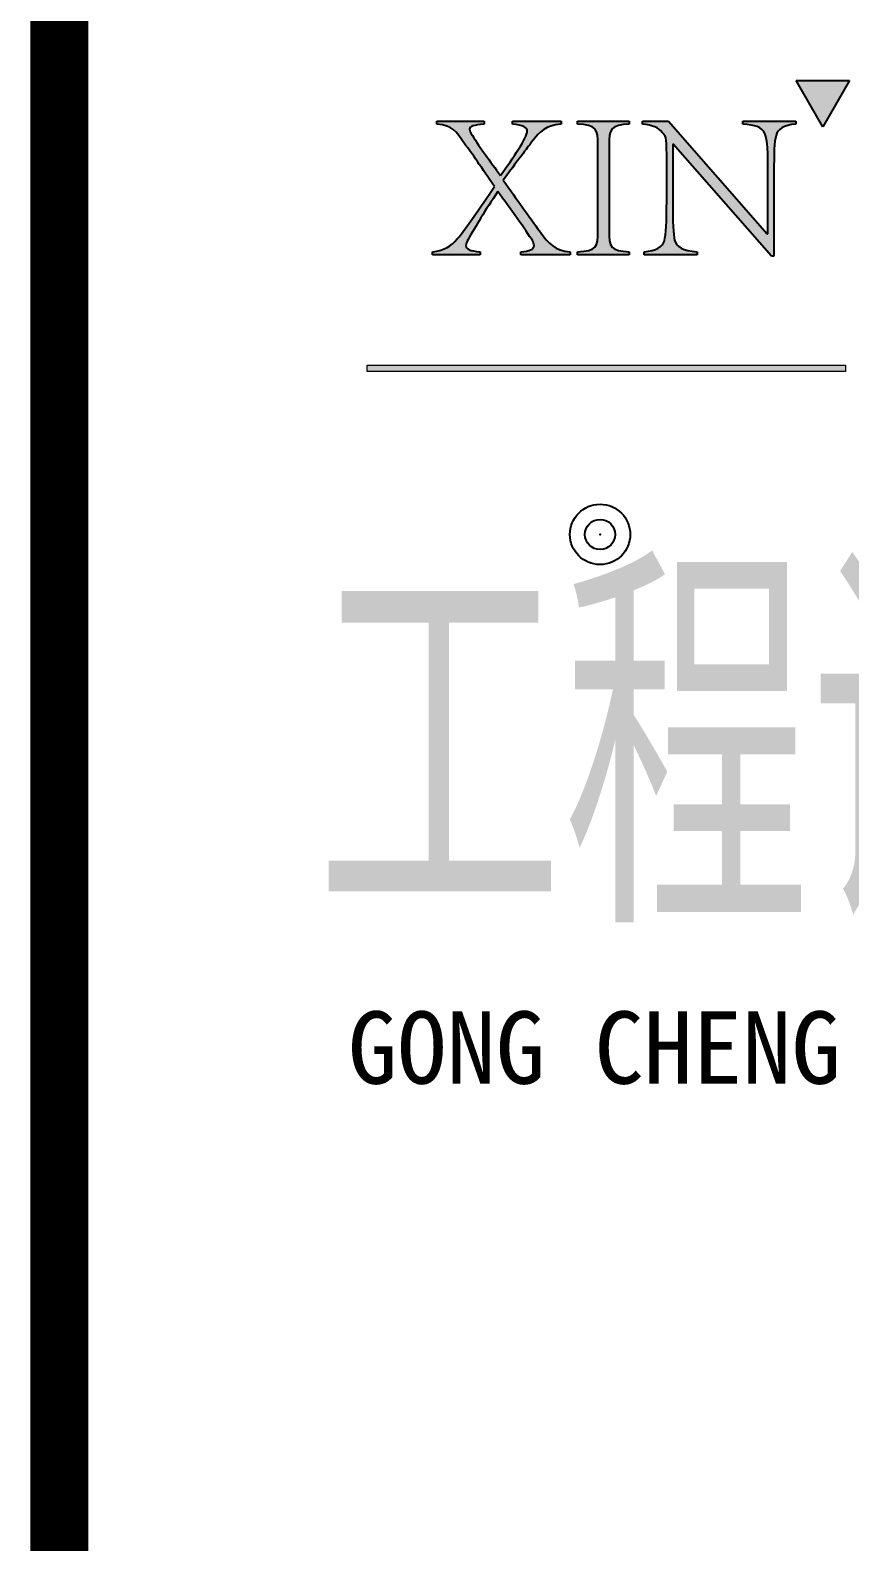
# Model space of a CAD drawing. Extents: x -266287 to 275962, y -324567 to 363765.
# Drawn here: x 249674 to 256462, y 320750 to 333280 of the extents above; entities that cross this region are included whole.
import ezdxf

# ---------------------------------------------------------------- set-up
doc = ezdxf.new("R2010")
doc.units = 0
doc.header["$LTSCALE"] = 1000
doc.layers.get('0').update_dxf_attribs({"linetype": 'CONTINUOUS'})
for name, color, linetype in [('0-TK', 4, 'CONTINUOUS'), ('图层 1', 7, 'CONTINUOUS'), ('图层1', 251, 'CONTINUOUS')]:
    doc.layers.add(name, color=color, linetype=linetype)
doc.styles.add('-黑体', font='simhei.ttf', dxfattribs={"width": 0.8})

# ---------------------------------------------------------------- blocks, each defined once
blk = doc.blocks.new('8310')
for radius in [0.25, 0.125]:
    blk.add_circle((0, 0), radius)

msp = doc.modelspace()

# ---------------------------------------------------------------- hatches: boundary and pattern name
for points in [[(256460.1221, 332862.05374), (256239.0331, 332478.52849), (256017.68572, 332862.05374)], [(252465.62002, 330504.23039), (256427.56595, 330504.23039), (256427.56595, 330450.65916), (252465.62002, 330450.65916)]]:
    msp.add_hatch(color=256).paths.add_polyline_path(points)
h = msp.add_hatch(color=256)
edge = h.paths.add_edge_path()
edge.add_spline(control_points=[(254758.24493, 331418.73099), (254758.24493, 331418.73099), (254758.24493, 331443.53568), (254758.24493, 331443.53568)], knot_values=[25, 25, 25, 25, 26, 26, 26, 26], degree=3, periodic=0)
edge.add_spline(control_points=[(254758.24493, 331443.53568), (254862.63133, 331450.59812), (254912.2407, 331486.08261), (254926.36559, 331535.51973)], knot_values=[0, 0, 0, 0, 1, 1, 1, 1], degree=3, periodic=0)
edge.add_spline(control_points=[(254926.36559, 331535.51973), (254940.49049, 331588.66032), (254945.83038, 331685.98427), (254945.83038, 331864.6986)], knot_values=[1, 1, 1, 1, 2, 2, 2, 2], degree=3, periodic=0)
edge.add_spline(control_points=[(254945.83038, 331864.6986), (254945.83038, 331864.6986), (254945.83038, 332248.74062), (254945.83038, 332248.74062)], knot_values=[2, 2, 2, 2, 3, 3, 3, 3], degree=3, periodic=0)
edge.add_spline(control_points=[(254945.83038, 332248.74062), (254945.83038, 332406.26761), (254936.95926, 332397.39649), (254905.09213, 332436.32607)], knot_values=[3, 3, 3, 3, 4, 4, 4, 4], degree=3, periodic=0)
edge.add_spline(control_points=[(254905.09213, 332436.32607), (254875.03367, 332471.72442), (254837.91277, 332491.18921), (254744.12004, 332501.78288)], knot_values=[4, 4, 4, 4, 5, 5, 5, 5], degree=3, periodic=0)
edge.add_spline(control_points=[(254744.12004, 332501.78288), (254744.12004, 332501.78288), (254744.12004, 332526.58757), (254744.12004, 332526.58757)], knot_values=[5, 5, 5, 5, 6, 6, 6, 6], degree=3, periodic=0)
edge.add_spline(control_points=[(254744.12004, 332526.58757), (254744.12004, 332526.58757), (254961.76395, 332526.58757), (254961.76395, 332526.58757)], knot_values=[6, 6, 6, 6, 7, 7, 7, 7], degree=3, periodic=0)
edge.add_spline(control_points=[(254961.76395, 332526.58757), (254961.76395, 332526.58757), (255779.28511, 331592.19155), (255779.28511, 331592.19155)], knot_values=[7, 7, 7, 7, 8, 8, 8, 8], degree=3, periodic=0)
edge.add_spline(control_points=[(255779.28511, 331592.19155), (255779.28511, 331592.19155), (255784.62501, 331592.19155), (255784.62501, 331592.19155)], knot_values=[8, 8, 8, 8, 9, 9, 9, 9], degree=3, periodic=0)
edge.add_spline(control_points=[(255784.62501, 331592.19155), (255784.62501, 331592.19155), (255784.62501, 332096.55353), (255784.62501, 332096.55353)], knot_values=[9, 9, 9, 9, 10, 10, 10, 10], degree=3, periodic=0)
edge.add_spline(control_points=[(255784.62501, 332096.55353), (255784.62501, 332441.57984), (255782.90246, 332487.65799), (255575.85222, 332501.78288)], knot_values=[10, 10, 10, 10, 11, 11, 11, 11], degree=3, periodic=0)
edge.add_spline(control_points=[(255575.85222, 332501.78288), (255575.85222, 332501.78288), (255575.85222, 332526.58757), (255575.85222, 332526.58757)], knot_values=[11, 11, 11, 11, 12, 12, 12, 12], degree=3, periodic=0)
edge.add_spline(control_points=[(255575.85222, 332526.58757), (255575.85222, 332526.58757), (256014.67126, 332526.58757), (256014.67126, 332526.58757)], knot_values=[12, 12, 12, 12, 13, 13, 13, 13], degree=3, periodic=0)
edge.add_spline(control_points=[(256014.67126, 332526.58757), (256014.67126, 332526.58757), (256014.67126, 332501.78288), (256014.67126, 332501.78288)], knot_values=[13, 13, 13, 13, 14, 14, 14, 14], degree=3, periodic=0)
edge.add_spline(control_points=[(256014.67126, 332501.78288), (255912.09354, 332492.91176), (255867.82406, 332459.32208), (255851.8905, 332407.99016)], knot_values=[14, 14, 14, 14, 15, 15, 15, 15], degree=3, periodic=0)
edge.add_spline(control_points=[(255851.8905, 332407.99016), (255835.95693, 332353.21314), (255834.14825, 332262.95164), (255834.14825, 332096.55353)], knot_values=[15, 15, 15, 15, 16, 16, 16, 16], degree=3, periodic=0)
edge.add_spline(control_points=[(255834.14825, 332096.55353), (255834.14825, 332096.55353), (255834.14825, 331406.32864), (255834.14825, 331406.32864)], knot_values=[16, 16, 16, 16, 17, 17, 17, 17], degree=3, periodic=0)
edge.add_spline(control_points=[(255834.14825, 331406.32864), (255834.14825, 331406.32864), (255814.68346, 331406.32864), (255814.68346, 331406.32864)], knot_values=[17, 17, 17, 17, 18, 18, 18, 18], degree=3, periodic=0)
edge.add_spline(control_points=[(255814.68346, 331406.32864), (255814.68346, 331406.32864), (254998.88485, 332335.4709), (254998.88485, 332335.4709)], knot_values=[18, 18, 18, 18, 19, 19, 19, 19], degree=3, periodic=0)
edge.add_spline(control_points=[(254998.88485, 332335.4709), (254998.88485, 332335.4709), (254995.35363, 332335.4709), (254995.35363, 332335.4709)], knot_values=[19, 19, 19, 19, 20, 20, 20, 20], degree=3, periodic=0)
edge.add_spline(control_points=[(254995.35363, 332335.4709), (254995.35363, 332335.4709), (254995.35363, 331864.6986), (254995.35363, 331864.6986)], knot_values=[20, 20, 20, 20, 21, 21, 21, 21], degree=3, periodic=0)
edge.add_spline(control_points=[(254995.35363, 331864.6986), (254997.16231, 331685.98427), (254998.88485, 331588.66032), (255011.2872, 331539.13708)], knot_values=[21, 21, 21, 21, 22, 22, 22, 22], degree=3, periodic=0)
edge.add_spline(control_points=[(255011.2872, 331539.13708), (255027.22076, 331484.1878), (255080.27523, 331452.4068), (255198.87265, 331443.53568)], knot_values=[22, 22, 22, 22, 23, 23, 23, 23], degree=3, periodic=0)
edge.add_spline(control_points=[(255198.87265, 331443.53568), (255198.87265, 331443.53568), (255198.87265, 331418.73099), (255198.87265, 331418.73099)], knot_values=[23, 23, 23, 23, 24, 24, 24, 24], degree=3, periodic=0)
edge.add_spline(control_points=[(255198.87265, 331418.73099), (255198.87265, 331418.73099), (254758.24493, 331418.73099), (254758.24493, 331418.73099)], knot_values=[24, 24, 24, 24, 25, 25, 25, 25], degree=3, periodic=0)
edge = h.paths.add_edge_path()
edge.add_spline(control_points=[(254207.97706, 331418.73099), (254207.97706, 331418.73099), (254207.97706, 331443.53568), (254207.97706, 331443.53568)], knot_values=[11, 11, 11, 11, 12, 12, 12, 12], degree=3, periodic=0)
edge.add_spline(control_points=[(254207.97706, 331443.53568), (254361.8867, 331450.59812), (254376.09772, 331480.74271), (254376.09772, 331620.52746)], knot_values=[0, 0, 0, 0, 1, 1, 1, 1], degree=3, periodic=0)
edge.add_spline(control_points=[(254376.09772, 331620.52746), (254376.09772, 331620.52746), (254376.09772, 332324.7911), (254376.09772, 332324.7911)], knot_values=[1, 1, 1, 1, 2, 2, 2, 2], degree=3, periodic=0)
edge.add_spline(control_points=[(254376.09772, 332324.7911), (254376.09772, 332462.8533), (254361.8867, 332492.91176), (254207.97706, 332501.78288)], knot_values=[2, 2, 2, 2, 3, 3, 3, 3], degree=3, periodic=0)
edge.add_spline(control_points=[(254207.97706, 332501.78288), (254207.97706, 332501.78288), (254207.97706, 332526.58757), (254207.97706, 332526.58757)], knot_values=[3, 3, 3, 3, 4, 4, 4, 4], degree=3, periodic=0)
edge.add_spline(control_points=[(254207.97706, 332526.58757), (254207.97706, 332526.58757), (254636.20243, 332526.58757), (254636.20243, 332526.58757)], knot_values=[4, 4, 4, 4, 5, 5, 5, 5], degree=3, periodic=0)
edge.add_spline(control_points=[(254636.20243, 332526.58757), (254636.20243, 332526.58757), (254636.20243, 332501.78288), (254636.20243, 332501.78288)], knot_values=[5, 5, 5, 5, 6, 6, 6, 6], degree=3, periodic=0)
edge.add_spline(control_points=[(254636.20243, 332501.78288), (254484.01533, 332492.91176), (254468.08177, 332462.8533), (254468.08177, 332324.7911)], knot_values=[6, 6, 6, 6, 7, 7, 7, 7], degree=3, periodic=0)
edge.add_spline(control_points=[(254468.08177, 332324.7911), (254468.08177, 332324.7911), (254468.08177, 331620.52746), (254468.08177, 331620.52746)], knot_values=[7, 7, 7, 7, 8, 8, 8, 8], degree=3, periodic=0)
edge.add_spline(control_points=[(254468.08177, 331620.52746), (254468.08177, 331480.74271), (254484.01533, 331450.59812), (254636.20243, 331443.53568)], knot_values=[8, 8, 8, 8, 9, 9, 9, 9], degree=3, periodic=0)
edge.add_spline(control_points=[(254636.20243, 331443.53568), (254636.20243, 331443.53568), (254636.20243, 331418.73099), (254636.20243, 331418.73099)], knot_values=[9, 9, 9, 9, 10, 10, 10, 10], degree=3, periodic=0)
edge.add_spline(control_points=[(254636.20243, 331418.73099), (254636.20243, 331418.73099), (254207.97706, 331418.73099), (254207.97706, 331418.73099)], knot_values=[10, 10, 10, 10, 11, 11, 11, 11], degree=3, periodic=0)
edge = h.paths.add_edge_path()
edge.add_spline(control_points=[(253041.98449, 332501.78288), (253041.98449, 332501.78288), (253041.98449, 332526.58757), (253041.98449, 332526.58757)], knot_values=[30, 30, 30, 30, 31, 31, 31, 31], degree=3, periodic=0)
edge.add_spline(control_points=[(253041.98449, 332526.58757), (253041.98449, 332526.58757), (253434.89763, 332526.58757), (253434.89763, 332526.58757)], knot_values=[0, 0, 0, 0, 1, 1, 1, 1], degree=3, periodic=0)
edge.add_spline(control_points=[(253434.89763, 332526.58757), (253434.89763, 332526.58757), (253434.89763, 332501.78288), (253434.89763, 332501.78288)], knot_values=[1, 1, 1, 1, 2, 2, 2, 2], degree=3, periodic=0)
edge.add_spline(control_points=[(253434.89763, 332501.78288), (253346.35868, 332492.91176), (253312.769, 332484.12677), (253312.769, 332459.32208), (253312.769, 332446.91974), (253321.64012, 332429.26362), (253337.57368, 332406.26761)], knot_values=[2, 2, 2, 2, 3, 3, 3, 4, 4, 4, 4], degree=3, periodic=0)
edge.add_spline(control_points=[(253337.57368, 332406.26761), (253399.49927, 332305.32631), (253482.6122, 332193.87747), (253569.34248, 332075.36619)], knot_values=[4, 4, 4, 4, 5, 5, 5, 5], degree=3, periodic=0)
edge.add_spline(control_points=[(253569.34248, 332075.36619), (253673.72888, 332222.21338), (253790.60374, 332390.24792), (253790.60374, 332443.38851), (253790.60374, 332477.06432), (253755.20538, 332491.18921), (253668.4751, 332501.78288)], knot_values=[5, 5, 5, 5, 6, 6, 6, 7, 7, 7, 7], degree=3, periodic=0)
edge.add_spline(control_points=[(253668.4751, 332501.78288), (253668.4751, 332501.78288), (253668.4751, 332526.58757), (253668.4751, 332526.58757)], knot_values=[7, 7, 7, 7, 8, 8, 8, 8], degree=3, periodic=0)
edge.add_spline(control_points=[(253668.4751, 332526.58757), (253668.4751, 332526.58757), (254071.89579, 332526.58757), (254071.89579, 332526.58757)], knot_values=[8, 8, 8, 8, 9, 9, 9, 9], degree=3, periodic=0)
edge.add_spline(control_points=[(254071.89579, 332526.58757), (254071.89579, 332526.58757), (254071.89579, 332501.78288), (254071.89579, 332501.78288)], knot_values=[9, 9, 9, 9, 10, 10, 10, 10], degree=3, periodic=0)
edge.add_spline(control_points=[(254071.89579, 332501.78288), (253935.64226, 332485.84931), (253907.39248, 332450.53709), (253825.91597, 332351.31834)], knot_values=[10, 10, 10, 10, 11, 11, 11, 11], degree=3, periodic=0)
edge.add_spline(control_points=[(253825.91597, 332351.31834), (253801.19741, 332319.53733), (253742.80304, 332243.48685), (253592.33849, 332036.43661)], knot_values=[11, 11, 11, 11, 12, 12, 12, 12], degree=3, periodic=0)
edge.add_spline(control_points=[(253592.33849, 332036.43661), (253700.34224, 331882.44084), (253815.3223, 331721.38263), (253891.45891, 331616.99623)], knot_values=[12, 12, 12, 12, 13, 13, 13, 13], degree=3, periodic=0)
edge.add_spline(control_points=[(253891.45891, 331616.99623), (253971.04062, 331503.65259), (254020.64999, 331454.21547), (254146.22372, 331441.81313)], knot_values=[13, 13, 13, 13, 14, 14, 14, 14], degree=3, periodic=0)
edge.add_spline(control_points=[(254146.22372, 331441.81313), (254146.22372, 331441.81313), (254146.22372, 331418.73099), (254146.22372, 331418.73099)], knot_values=[14, 14, 14, 14, 15, 15, 15, 15], degree=3, periodic=0)
edge.add_spline(control_points=[(254146.22372, 331418.73099), (254146.22372, 331418.73099), (253737.46314, 331418.73099), (253737.46314, 331418.73099)], knot_values=[15, 15, 15, 15, 16, 16, 16, 16], degree=3, periodic=0)
edge.add_spline(control_points=[(253737.46314, 331418.73099), (253737.46314, 331418.73099), (253737.46314, 331441.81313), (253737.46314, 331441.81313)], knot_values=[16, 16, 16, 16, 17, 17, 17, 17], degree=3, periodic=0)
edge.add_spline(control_points=[(253737.46314, 331441.81313), (253808.25985, 331450.59812), (253847.18943, 331463.00047), (253847.18943, 331494.8676), (253847.18943, 331507.26994), (253841.84954, 331519.67229), (253833.06454, 331537.3284)], knot_values=[17, 17, 17, 17, 18, 18, 18, 19, 19, 19, 19], degree=3, periodic=0)
edge.add_spline(control_points=[(253833.06454, 331537.3284), (253783.45517, 331615.18756), (253649.01032, 331804.58168), (253546.34647, 331942.55776)], knot_values=[19, 19, 19, 19, 20, 20, 20, 20], degree=3, periodic=0)
edge.add_spline(control_points=[(253546.34647, 331942.55776), (253438.42885, 331781.49954), (253364.10092, 331654.11714), (253300.36665, 331546.19952)], knot_values=[20, 20, 20, 20, 21, 21, 21, 21], degree=3, periodic=0)
edge.add_spline(control_points=[(253300.36665, 331546.19952), (253289.77298, 331525.01218), (253282.71054, 331508.99249), (253282.71054, 331496.59015), (253282.71054, 331464.72301), (253316.30022, 331450.59812), (253399.49927, 331443.53568)], knot_values=[21, 21, 21, 21, 22, 22, 22, 23, 23, 23, 23], degree=3, periodic=0)
edge.add_spline(control_points=[(253399.49927, 331443.53568), (253399.49927, 331443.53568), (253399.49927, 331418.73099), (253399.49927, 331418.73099)], knot_values=[23, 23, 23, 23, 24, 24, 24, 24], degree=3, periodic=0)
edge.add_spline(control_points=[(253399.49927, 331418.73099), (253399.49927, 331418.73099), (253006.58613, 331418.73099), (253006.58613, 331418.73099)], knot_values=[24, 24, 24, 24, 25, 25, 25, 25], degree=3, periodic=0)
edge.add_spline(control_points=[(253006.58613, 331418.73099), (253006.58613, 331418.73099), (253006.58613, 331443.53568), (253006.58613, 331443.53568)], knot_values=[25, 25, 25, 25, 26, 26, 26, 26], degree=3, periodic=0)
edge.add_spline(control_points=[(253006.58613, 331443.53568), (253111.05866, 331455.93802), (253157.05068, 331491.33638), (253210.10515, 331549.73074)], knot_values=[26, 26, 26, 26, 27, 27, 27, 27], degree=3, periodic=0)
edge.add_spline(control_points=[(253210.10515, 331549.73074), (253227.84739, 331563.94176), (253305.70655, 331670.0507), (253519.81923, 331983.29601)], knot_values=[27, 27, 27, 27, 28, 28, 28, 28], degree=3, periodic=0)
edge.add_spline(control_points=[(253519.81923, 331983.29601), (253418.96406, 332131.95188), (253321.64012, 332275.26785), (253279.17932, 332328.40845)], knot_values=[28, 28, 28, 28, 29, 29, 29, 29], degree=3, periodic=0)
edge.add_spline(control_points=[(253279.17932, 332328.40845), (253190.64036, 332455.79086), (253178.23802, 332485.84931), (253041.98449, 332501.78288)], knot_values=[29, 29, 29, 29, 30, 30, 30, 30], degree=3, periodic=0)

# ---------------------------------------------------------------- linework, layer by layer
for p, q in [((256239.0331, 332478.52849), (256017.68572, 332862.05374)), ((256017.68572, 332862.05374), (256460.1221, 332862.05374)), ((256460.1221, 332862.05374), (256239.0331, 332478.52849))]:
    msp.add_line(p, q)
at = {"lineweight": 0}
for p, q in [((252465.62002, 330504.23039), (256427.56595, 330504.23039)), ((256427.56595, 330450.65916), (252465.62002, 330450.65916)), ((256427.56595, 330504.23039), (256427.56595, 330450.65916))]:
    msp.add_line(p, q, dxfattribs=at)
for points in [[(253041.98449, 332526.58757), (253041.98449, 332526.58757), (253434.89763, 332526.58757), (253434.89763, 332526.58757)], [(253041.98449, 332501.78288), (253041.98449, 332501.78288), (253041.98449, 332526.58757), (253041.98449, 332526.58757)], [(253279.17932, 332328.40845), (253190.64036, 332455.79086), (253178.23802, 332485.84931), (253041.98449, 332501.78288)], [(253434.89763, 332526.58757), (253434.89763, 332526.58757), (253434.89763, 332501.78288), (253434.89763, 332501.78288)], [(253668.4751, 332501.78288), (253668.4751, 332501.78288), (253668.4751, 332526.58757), (253668.4751, 332526.58757)], [(253668.4751, 332526.58757), (253668.4751, 332526.58757), (254071.89579, 332526.58757), (254071.89579, 332526.58757)], [(254071.89579, 332501.78288), (253935.64226, 332485.84931), (253907.39248, 332450.53709), (253825.91597, 332351.31834)], [(254071.89579, 332526.58757), (254071.89579, 332526.58757), (254071.89579, 332501.78288), (254071.89579, 332501.78288)], [(254207.97706, 332501.78288), (254207.97706, 332501.78288), (254207.97706, 332526.58757), (254207.97706, 332526.58757)], [(254207.97706, 332526.58757), (254207.97706, 332526.58757), (254636.20243, 332526.58757), (254636.20243, 332526.58757)], [(254376.09772, 332324.7911), (254376.09772, 332462.8533), (254361.8867, 332492.91176), (254207.97706, 332501.78288)], [(254636.20243, 332501.78288), (254484.01533, 332492.91176), (254468.08177, 332462.8533), (254468.08177, 332324.7911)], [(254636.20243, 332526.58757), (254636.20243, 332526.58757), (254636.20243, 332501.78288), (254636.20243, 332501.78288)], [(254744.12004, 332501.78288), (254744.12004, 332501.78288), (254744.12004, 332526.58757), (254744.12004, 332526.58757)], [(254744.12004, 332526.58757), (254744.12004, 332526.58757), (254961.76395, 332526.58757), (254961.76395, 332526.58757)], [(254905.09213, 332436.32607), (254875.03367, 332471.72442), (254837.91277, 332491.18921), (254744.12004, 332501.78288)], [(254945.83038, 332248.74062), (254945.83038, 332406.26761), (254936.95926, 332397.39649), (254905.09213, 332436.32607)], [(254961.76395, 332526.58757), (254961.76395, 332526.58757), (255779.28511, 331592.19155), (255779.28511, 331592.19155)], [(255575.85222, 332501.78288), (255575.85222, 332501.78288), (255575.85222, 332526.58757), (255575.85222, 332526.58757)], [(255575.85222, 332526.58757), (255575.85222, 332526.58757), (256014.67126, 332526.58757), (256014.67126, 332526.58757)], [(255784.62501, 332096.55353), (255784.62501, 332441.57984), (255782.90246, 332487.65799), (255575.85222, 332501.78288)], [(256014.67126, 332501.78288), (255912.09354, 332492.91176), (255867.82406, 332459.32208), (255851.8905, 332407.99016)], [(256014.67126, 332526.58757), (256014.67126, 332526.58757), (256014.67126, 332501.78288), (256014.67126, 332501.78288)], [(253519.81923, 331983.29601), (253418.96406, 332131.95188), (253321.64012, 332275.26785), (253279.17932, 332328.40845)], [(253337.57368, 332406.26761), (253399.49927, 332305.32631), (253482.6122, 332193.87747), (253569.34248, 332075.36619)], [(253825.91597, 332351.31834), (253801.19741, 332319.53733), (253742.80304, 332243.48685), (253592.33849, 332036.43661)], [(254376.09772, 331620.52746), (254376.09772, 331620.52746), (254376.09772, 332324.7911), (254376.09772, 332324.7911)], [(254468.08177, 332324.7911), (254468.08177, 332324.7911), (254468.08177, 331620.52746), (254468.08177, 331620.52746)], [(254998.88485, 332335.4709), (254998.88485, 332335.4709), (254995.35363, 332335.4709), (254995.35363, 332335.4709)], [(254995.35363, 332335.4709), (254995.35363, 332335.4709), (254995.35363, 331864.6986), (254995.35363, 331864.6986)], [(255814.68346, 331406.32864), (255814.68346, 331406.32864), (254998.88485, 332335.4709), (254998.88485, 332335.4709)], [(255851.8905, 332407.99016), (255835.95693, 332353.21314), (255834.14825, 332262.95164), (255834.14825, 332096.55353)], [(254945.83038, 331864.6986), (254945.83038, 331864.6986), (254945.83038, 332248.74062), (254945.83038, 332248.74062)], [(255784.62501, 331592.19155), (255784.62501, 331592.19155), (255784.62501, 332096.55353), (255784.62501, 332096.55353)], [(255834.14825, 332096.55353), (255834.14825, 332096.55353), (255834.14825, 331406.32864), (255834.14825, 331406.32864)], [(253210.10515, 331549.73074), (253227.84739, 331563.94176), (253305.70655, 331670.0507), (253519.81923, 331983.29601)], [(253546.34647, 331942.55776), (253438.42885, 331781.49954), (253364.10092, 331654.11714), (253300.36665, 331546.19952)], [(253833.06454, 331537.3284), (253783.45517, 331615.18756), (253649.01032, 331804.58168), (253546.34647, 331942.55776)], [(253592.33849, 332036.43661), (253700.34224, 331882.44084), (253815.3223, 331721.38263), (253891.45891, 331616.99623)], [(254926.36559, 331535.51973), (254940.49049, 331588.66032), (254945.83038, 331685.98427), (254945.83038, 331864.6986)], [(254995.35363, 331864.6986), (254997.16231, 331685.98427), (254998.88485, 331588.66032), (255011.2872, 331539.13708)], [(253891.45891, 331616.99623), (253971.04062, 331503.65259), (254020.64999, 331454.21547), (254146.22372, 331441.81313)], [(254207.97706, 331443.53568), (254361.8867, 331450.59812), (254376.09772, 331480.74271), (254376.09772, 331620.52746)], [(254468.08177, 331620.52746), (254468.08177, 331480.74271), (254484.01533, 331450.59812), (254636.20243, 331443.53568)], [(255779.28511, 331592.19155), (255779.28511, 331592.19155), (255784.62501, 331592.19155), (255784.62501, 331592.19155)], [(253006.58613, 331443.53568), (253111.05866, 331455.93802), (253157.05068, 331491.33638), (253210.10515, 331549.73074)], [(253006.58613, 331418.73099), (253006.58613, 331418.73099), (253006.58613, 331443.53568), (253006.58613, 331443.53568)], [(253399.49927, 331443.53568), (253399.49927, 331443.53568), (253399.49927, 331418.73099), (253399.49927, 331418.73099)], [(253737.46314, 331418.73099), (253737.46314, 331418.73099), (253737.46314, 331441.81313), (253737.46314, 331441.81313)], [(254146.22372, 331441.81313), (254146.22372, 331441.81313), (254146.22372, 331418.73099), (254146.22372, 331418.73099)], [(254207.97706, 331418.73099), (254207.97706, 331418.73099), (254207.97706, 331443.53568), (254207.97706, 331443.53568)], [(254636.20243, 331443.53568), (254636.20243, 331443.53568), (254636.20243, 331418.73099), (254636.20243, 331418.73099)], [(254758.24493, 331443.53568), (254862.63133, 331450.59812), (254912.2407, 331486.08261), (254926.36559, 331535.51973)], [(254758.24493, 331418.73099), (254758.24493, 331418.73099), (254758.24493, 331443.53568), (254758.24493, 331443.53568)], [(255011.2872, 331539.13708), (255027.22076, 331484.1878), (255080.27523, 331452.4068), (255198.87265, 331443.53568)], [(255198.87265, 331443.53568), (255198.87265, 331443.53568), (255198.87265, 331418.73099), (255198.87265, 331418.73099)], [(253399.49927, 331418.73099), (253399.49927, 331418.73099), (253006.58613, 331418.73099), (253006.58613, 331418.73099)], [(254146.22372, 331418.73099), (254146.22372, 331418.73099), (253737.46314, 331418.73099), (253737.46314, 331418.73099)], [(254636.20243, 331418.73099), (254636.20243, 331418.73099), (254207.97706, 331418.73099), (254207.97706, 331418.73099)], [(255198.87265, 331418.73099), (255198.87265, 331418.73099), (254758.24493, 331418.73099), (254758.24493, 331418.73099)], [(255834.14825, 331406.32864), (255834.14825, 331406.32864), (255814.68346, 331406.32864), (255814.68346, 331406.32864)]]:
    msp.add_open_spline(points, degree=3)
for points, knots in [([(253434.89763, 332501.78288), (253346.35868, 332492.91176), (253312.769, 332484.12677), (253312.769, 332459.32208), (253312.769, 332446.91974), (253321.64012, 332429.26362), (253337.57368, 332406.26761)], [2, 2, 2, 2, 3, 3, 3, 4, 4, 4, 4]), ([(253569.34248, 332075.36619), (253673.72888, 332222.21338), (253790.60374, 332390.24792), (253790.60374, 332443.38851), (253790.60374, 332477.06432), (253755.20538, 332491.18921), (253668.4751, 332501.78288)], [5, 5, 5, 5, 6, 6, 6, 7, 7, 7, 7]), ([(253300.36665, 331546.19952), (253289.77298, 331525.01218), (253282.71054, 331508.99249), (253282.71054, 331496.59015), (253282.71054, 331464.72301), (253316.30022, 331450.59812), (253399.49927, 331443.53568)], [21, 21, 21, 21, 22, 22, 22, 23, 23, 23, 23]), ([(253737.46314, 331441.81313), (253808.25985, 331450.59812), (253847.18943, 331463.00047), (253847.18943, 331494.8676), (253847.18943, 331507.26994), (253841.84954, 331519.67229), (253833.06454, 331537.3284)], [17, 17, 17, 17, 18, 18, 18, 19, 19, 19, 19])]:
    msp.add_open_spline(points, degree=3, knots=knots)
at = {"layer": '0-TK', "const_width": 479.95426}
msp.add_lwpolyline([(249914.28571, 158765.05878), (249914.28571, 358765.05878)], dxfattribs=at)
at = {"layer": '图层 1', "lineweight": 0}
msp.add_line((252465.62002, 330450.65916), (252465.62002, 330504.23039), dxfattribs=at)
at = {"layer": '图层1'}
msp.add_point((254394.00751, 329100.24628, 274254.67701), dxfattribs=at)

# ---------------------------------------------------------------- block references
at = {"layer": '图层1', "xscale": 999.9999999999999, "yscale": 1000, "zscale": 1000, "rotation": 0.6726110424307647}
msp.add_blockref('8310', (254394.00751, 329100.24628, 274254.67701), dxfattribs=at)

# ---------------------------------------------------------------- texts
at = {"style": '-黑体', "width": 0.6}
msp.add_text('工程设计有限公司', height=2500, dxfattribs=at).set_placement((252040.73014, 326151.27466))
at = {"style": '-黑体'}
msp.add_text(' GONG CHENG SHE JI YOU XIAN GONG SI ', height=600, dxfattribs=at).set_placement((251897.70646, 324546.79347))

doc.saveas('drawing.dxf')
